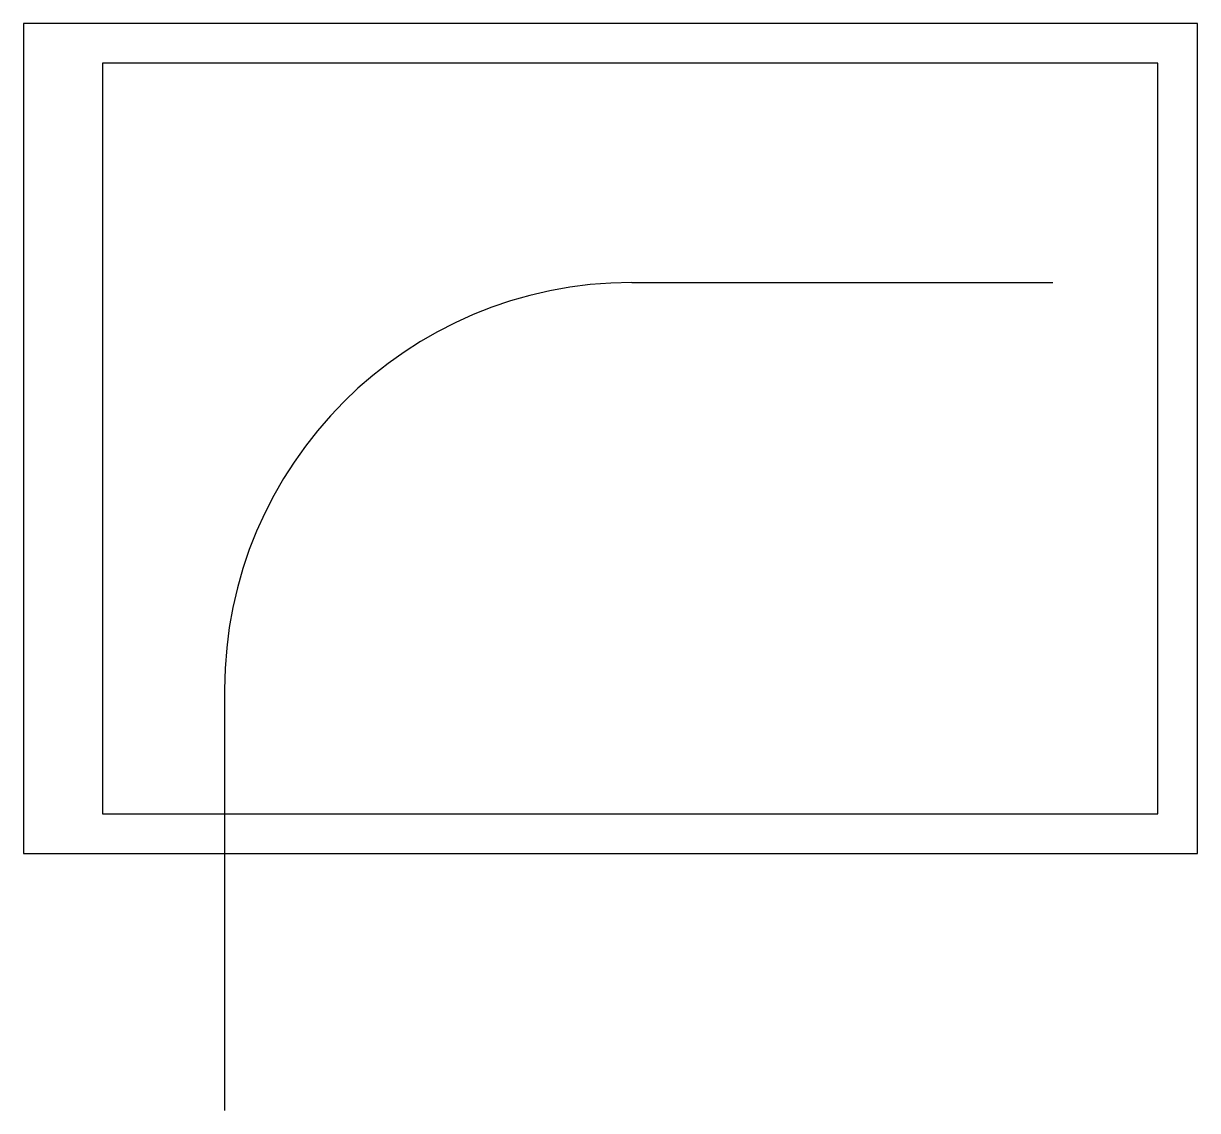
# Model space of a CAD drawing. Header units: millimetres. Extents: x 118 to 3385, y -133 to 2652.
# Drawn here: x 117.7 to 414.7, y -133.3 to 141.8 of the extents above; entities outside this region: 2.
import ezdxf

# ---------------------------------------------------------------- set-up
doc = ezdxf.new("R2010")
doc.units = ezdxf.units.MM

msp = doc.modelspace()

# ---------------------------------------------------------------- linework, layer by layer
for p, q in [((2787.43, 2652.12), (2787.43, 2652.12)), ((3385.44, 2112.89), (3385.44, 2112.89)), ((414.72, 141.79), (117.72, 141.79)), ((117.72, 141.79), (117.72, -68.21)), ((414.72, -68.21), (414.72, 141.79)), ((271.59, 76.24), (378.09, 76.24)), ((168.59, -26.76), (168.59, -133.26)), ((117.72, -68.21), (414.72, -68.21))]:
    msp.add_line(p, q)
msp.add_lwpolyline([(137.72, -58.21), (404.72, -58.21), (404.72, 131.79), (137.72, 131.79)], close=True)
msp.add_arc((271.59, -26.76), 103, 90, 180)

doc.saveas('drawing.dxf')
